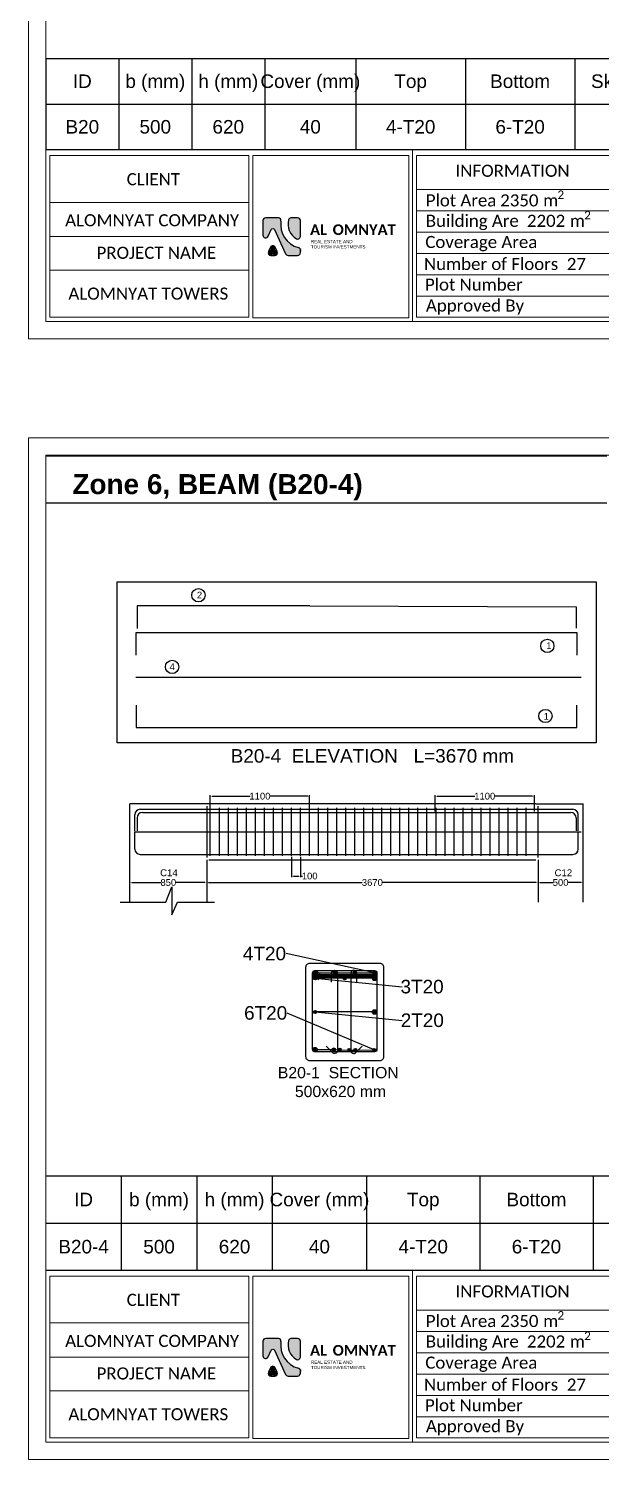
# Model space of a CAD drawing. Header units: inches. Extents: x 16 to 269, y 163 to 682.
# Drawn here: x 103.1 to 125.7, y 328.7 to 385.2 of the extents above; entities that cross this region are included whole.
import ezdxf
from ezdxf import colors
from ezdxf.entities.mleader import LeaderData, LeaderLine
from ezdxf.enums import TextEntityAlignment as Align
from ezdxf.math import Vec2, Vec3

# ---------------------------------------------------------------- set-up
doc = ezdxf.new("R2010")
doc.units = ezdxf.units.IN
doc.header["$MEASUREMENT"] = 0
doc.layers.get('Defpoints').update_dxf_attribs({"lineweight": 5})
for name, color, linetype in [('AutoRebar - BBS', 2, 'Continuous'), ('C', 7, 'Continuous'), ('CDEC-FRAMING-PLAN', 7, 'Continuous'), ('MASSE', 7, 'Continuous'), ('S-ADDREINF', 3, 'Continuous'), ('S-MAINBAR', 5, 'Continuous'), ('S-OUTLINE', 7, 'Continuous'), ('S-SKIN', 6, 'Continuous'), ('S-STIRRUP', 1, 'Continuous'), ('S-TEXT', 2, 'Continuous'), ('Text', 7, 'Continuous'), ('XREF-FRAME$0$XREF-TITLEBLOCK$0$text', 3, 'Continuous')]:
    doc.layers.add(name, color=color, linetype=linetype)
doc.layers.add('Sheet_Borders', color=7, linetype='Continuous', lineweight=5)
doc.styles.add('Arial_1', font='arial.ttf', dxfattribs={"height": 0.45})
doc.styles.add('RA CALIBRI REGULAR', font='calibril.ttf')
doc.styles.get("Standard").update_dxf_attribs({"font": 'arial.ttf'})
doc.styles.add('XREF-FRAME$0$XREF-TITLEBLOCK$0$CONCEPT1', font='times.ttf')
doc.styles.add('XREF-FRAME$0$XREF-TITLEBLOCK$0$HG', font='ITALICT.shx')
doc.dimstyles.get("Standard").update_dxf_attribs({"dimtxt": 0.18, "dimasz": 0.18, "dimexe": 0.18, "dimexo": 0.0625, "dimgap": 0.09, "dimtad": 0, "dimtih": 1, "dimtoh": 1, "dimdec": 4, "dimzin": 0, "dimdsep": 46, "dimtxsty": 'Standard', "dimcen": 0.09, "dimadec": 0, "dimazin": 0, "dimtfac": 1, "dimtdec": 4, "dimtofl": 0, "dimtmove": 0, "dimatfit": 3, "dimfxl": 1, "dimtolj": 1, "dimtzin": 0, "dimarcsym": 0})

# ---------------------------------------------------------------- blocks, each defined once
blk = doc.blocks.new('*D221')
at = {"layer": 'Defpoints', "color": 0, "transparency": 16777216}
for p in [(4655, -41893), (3555, -42073), (4655, -42073)]:
    blk.add_point(p, dxfattribs=at)
at = {"layer": 'MASSE', "color": 0, "lineweight": -2, "transparency": 16777216}
for p, q in [((3555, -42063), (3555, -41883)), ((3577, -41893), (3997, -41893)), ((4634, -41893), (4214, -41893)), ((4655, -42063), (4655, -41883))]:
    blk.add_line(p, q, dxfattribs=at)
at = {"layer": 'MASSE', "color": 0, "transparency": 16777216}
for points in [[(3577, -41890), (3577, -41897), (3555, -41893)], [(4634, -41890), (4634, -41897), (4655, -41893)]]:
    blk.add_solid(points, dxfattribs=at)
at = {"layer": 'MASSE', "color": 0, "transparency": 16777216, "insert": (4105, -41893), "char_height": 75, "attachment_point": 5}
blk.add_mtext('\\A1;1100', dxfattribs=at)
blk = doc.blocks.new('*D222')
at = {"layer": 'Defpoints', "color": 0, "transparency": 16777216}
for p in [(7145, -41893), (6045, -42073), (7145, -42073)]:
    blk.add_point(p, dxfattribs=at)
at = {"layer": 'MASSE', "color": 0, "lineweight": -2, "transparency": 16777216}
for p, q in [((6045, -42063), (6045, -41883)), ((6067, -41893), (6487, -41893)), ((7124, -41893), (6704, -41893)), ((7145, -42063), (7145, -41883))]:
    blk.add_line(p, q, dxfattribs=at)
at = {"layer": 'MASSE', "color": 0, "transparency": 16777216}
for points in [[(6067, -41890), (6067, -41897), (6045, -41893)], [(7124, -41890), (7124, -41897), (7145, -41893)]]:
    blk.add_solid(points, dxfattribs=at)
at = {"layer": 'MASSE', "color": 0, "transparency": 16777216, "insert": (6595, -41893), "char_height": 75, "attachment_point": 5}
blk.add_mtext('\\A1;1100', dxfattribs=at)
blk = doc.blocks.new('*D223')
at = {"layer": 'Defpoints', "color": 0, "transparency": 16777216}
for p in [(3515, -42598), (7185, -42598), (7185, -42850)]:
    blk.add_point(p, dxfattribs=at)
at = {"layer": 'MASSE', "color": 0, "lineweight": -2, "transparency": 16777216}
for p, q in [((3515, -42609), (3515, -42861)), ((7185, -42609), (7185, -42861)), ((3537, -42850), (5238, -42850)), ((7164, -42850), (5462, -42850))]:
    blk.add_line(p, q, dxfattribs=at)
at = {"layer": 'MASSE', "color": 0, "transparency": 16777216}
for points in [[(3537, -42847), (3537, -42854), (3515, -42850)], [(7164, -42847), (7164, -42854), (7185, -42850)]]:
    blk.add_solid(points, dxfattribs=at)
at = {"layer": 'MASSE', "color": 0, "transparency": 16777216, "insert": (5350, -42850), "char_height": 75, "attachment_point": 5}
blk.add_mtext('\\A1;3670', dxfattribs=at)
blk = doc.blocks.new('*D224')
at = {"layer": 'Defpoints', "color": 0, "transparency": 16777216}
for p in [(4455, -42553), (4555, -42553), (4555, -42778)]:
    blk.add_point(p, dxfattribs=at)
at = {"layer": 'MASSE', "color": 0, "lineweight": -2, "transparency": 16777216}
for p, q in [((4455, -42564), (4455, -42789)), ((4555, -42564), (4555, -42789)), ((4477, -42778), (4534, -42778)), ((4555, -42778), (4577, -42778))]:
    blk.add_line(p, q, dxfattribs=at)
at = {"layer": 'MASSE', "color": 0, "transparency": 16777216}
for points in [[(4477, -42775), (4477, -42782), (4455, -42778)], [(4534, -42775), (4534, -42782), (4555, -42778)]]:
    blk.add_solid(points, dxfattribs=at)
at = {"layer": 'MASSE', "color": 0, "transparency": 16777216, "insert": (4656, -42778), "char_height": 75, "attachment_point": 5}
blk.add_mtext('\\A1;100', dxfattribs=at)
blk = doc.blocks.new('*D208')
at = {"layer": 'Defpoints', "color": 0, "transparency": 16777216}
for p in [(2665, -42850), (2665, -42850), (3515, -42850)]:
    blk.add_point(p, dxfattribs=at)
at = {"layer": 'MASSE', "color": 0, "lineweight": -2, "transparency": 16777216}
for p, q in [((2687, -42850), (3007, -42850)), ((3494, -42850), (3173, -42850))]:
    blk.add_line(p, q, dxfattribs=at)
at = {"layer": 'MASSE', "color": 0, "transparency": 16777216}
for points in [[(2687, -42847), (2687, -42854), (2665, -42850)], [(3494, -42847), (3494, -42854), (3515, -42850)]]:
    blk.add_solid(points, dxfattribs=at)
at = {"layer": 'MASSE', "color": 0, "transparency": 16777216, "insert": (3090, -42850), "char_height": 75, "attachment_point": 5}
blk.add_mtext('\\A1;850', dxfattribs=at)
blk = doc.blocks.new('*D209')
at = {"layer": 'Defpoints', "color": 0, "transparency": 16777216}
for p in [(7185, -42850), (7685, -42850), (7685, -42850)]:
    blk.add_point(p, dxfattribs=at)
at = {"layer": 'MASSE', "color": 0, "lineweight": -2, "transparency": 16777216}
for p, q in [((7207, -42850), (7352, -42850)), ((7664, -42850), (7518, -42850))]:
    blk.add_line(p, q, dxfattribs=at)
at = {"layer": 'MASSE', "color": 0, "transparency": 16777216}
for points in [[(7207, -42847), (7207, -42854), (7185, -42850)], [(7664, -42847), (7664, -42854), (7685, -42850)]]:
    blk.add_solid(points, dxfattribs=at)
at = {"layer": 'MASSE', "color": 0, "transparency": 16777216, "insert": (7435, -42850), "char_height": 75, "attachment_point": 5}
blk.add_mtext('\\A1;500', dxfattribs=at)
blk = doc.blocks.new('A$Cd8bbae89')
at = {"true_color": 0x319dd3}
h = blk.add_hatch(color=142, dxfattribs=at)
h.dxf.hatch_style = 1
h.paths.add_polyline_path([(0.94, 5.22), (0, 4.67), (0, 0), (0.94, 0.53)])
h.paths.add_polyline_path([(2.97, 3.07), (1.82, 2.35), (1.82, 1.12), (2.97, 1.74)])
h.paths.add_polyline_path([(2.98, 5.23), (1.83, 4.57), (1.82, 3.51), (2.98, 4.11)])
at = {"true_color": 0x2a3383}
h = blk.add_hatch(color=177, dxfattribs=at)
h.dxf.hatch_style = 1
h.paths.add_polyline_path([(3, 5.22), (2.98, 5.22), (2.98, 4.11), (5.04, 2.89), (5.04, 0.52), (5.98, -0.03), (5.98, 3.47)])
h.paths.add_polyline_path([(4.12, 2.41), (2.97, 3.07), (2.97, 1.74), (4.12, 1.05)])
at = {"true_color": 0x319dd3}
h = blk.add_hatch(color=142, dxfattribs=at)
h.dxf.hatch_style = 1
h.paths.add_polyline_path([(8.67, 1.14), (9.13, 1.14, 0.319925), (9.24, 1.22), (9.85, 2.99), (10.44, 1.22, 0.322497), (10.56, 1.14), (11.01, 1.14), (10.13, 3.48), (9.58, 3.48)])
h.paths.add_polyline_path([(13.58, 3.39), (13.58, 2.9), (15.61, 2.9), (15.61, 3.39)])
h.paths.add_polyline_path([(13.58, 2.51), (13.58, 2.02), (15.61, 2.02), (15.61, 2.51)])
h.paths.add_polyline_path([(15.61, 1.14), (15.61, 1.63), (13.58, 1.63), (13.58, 1.14)])
h.paths.add_polyline_path([(15.94, 3.39), (15.94, 2.9), (17.97, 2.9), (17.97, 3.39)])
h.paths.add_polyline_path([(17.97, 2.02), (17.97, 2.51), (15.94, 2.51), (15.94, 2.02)])
h.paths.add_polyline_path([(17.97, 1.14), (17.97, 1.63), (15.94, 1.63), (15.94, 1.14)])
edge = h.paths.add_edge_path()
edge.add_ellipse((19.49, 2.29), major_axis=(-1.21, 0), ratio=0.972651, start_angle=138.7624, end_angle=466.2921)
edge.add_line((19.83, 1.16), (19.73, 1.59))
edge.add_ellipse((19.5, 2.29), major_axis=(0, 0.744), ratio=0.892628, start_angle=218.0399, end_angle=560.2223, ccw=False)
edge.add_line((19.91, 1.71), (20.4, 1.51))
at = {"true_color": 0x288cbd}
h = blk.add_hatch(color=142, dxfattribs=at)
h.dxf.hatch_style = 1
h.paths.add_polyline_path([(5.98, -0.03), (5.04, 0.52), (2.96, -0.67), (0.94, 0.53), (0, 0), (2.95, -1.76), (2.95, -1.76)])
h = blk.add_hatch(color=142, dxfattribs=at)
h.dxf.hatch_style = 1
h.paths.add_polyline_path([(4.12, 1.05), (2.97, 1.74), (1.82, 1.12), (2.97, 0.39)])
at = {"true_color": 0x2a3383}
h = blk.add_hatch(color=177, dxfattribs=at)
h.dxf.hatch_style = 1
h.paths.add_polyline_path([(20.1, 0.81), (20.58, 1.24), (19.85, 1.62)])
at = {"color": 142, "true_color": 0x319dd3}
blk.add_lwpolyline([(8.67, 1.14), (9.58, 3.48), (10.13, 3.48), (11.01, 1.14), (10.56, 1.14, -0.322497), (10.44, 1.22), (9.85, 2.99), (9.24, 1.22, -0.319925), (9.13, 1.14), (8.67, 1.14)], format="xyb", dxfattribs=at)
for points in [[(13.58, 3.39), (15.61, 3.39), (15.61, 2.9), (13.58, 2.9)], [(15.94, 3.39), (17.97, 3.39), (17.97, 2.9), (15.94, 2.9)], [(13.58, 2.51), (15.61, 2.51), (15.61, 2.02), (13.58, 2.02)], [(13.58, 1.63), (15.61, 1.63), (15.61, 1.14), (13.58, 1.14)], [(15.94, 2.51), (17.97, 2.51), (17.97, 2.02), (15.94, 2.02)], [(15.94, 1.63), (17.97, 1.63), (17.97, 1.14), (15.94, 1.14)]]:
    blk.add_lwpolyline(points, close=True, dxfattribs=at)
at = {"color": 143, "true_color": 0x42aad7}
for points in [[(19.73, 1.59), (19.83, 1.16)], [(19.91, 1.71), (20.4, 1.51)]]:
    blk.add_lwpolyline(points, dxfattribs=at)
at = {"color": 177, "true_color": 0x2a3383}
blk.add_lwpolyline([(19.85, 1.62), (20.58, 1.24), (20.1, 0.81), (19.85, 1.62)], dxfattribs=at)
at = {"color": 142, "true_color": 0x319dd3}
for centre, major_axis, ratio, start_param, end_param in [((19.49, 2.29), (-1.21, 0), 0.972651, 2.421862, 8.138333), ((19.5, 2.29), (0, 0.744), 0.892628, 3.805515, 9.777723)]:
    blk.add_ellipse(centre, major_axis=major_axis, ratio=ratio, start_param=start_param, end_param=end_param, dxfattribs=at)
at = {"attachment_point": 1}
for s, width, gutter_width, insert, char_height in [('{\\fArial|b1|i0|c0|p34;\\C142;\\c13868337;B} ', 2.3485, 11.74, (6.33, 3.49), 2.3485), ('\\pxsm2;{\\fArial|b1|i0|c0|p34;\\C177;\\c8598314;G E N E R A L   C O N T R A C T I N G}', 15.8741, 2.87, (6.53, 0.54), 0.5743)]:
    blk.add_mtext_dynamic_manual_height_columns(s, width=width, gutter_width=gutter_width, heights=[0], dxfattribs=dict(at, insert=insert, char_height=char_height))
at = {"color": 143, "true_color": 0x42aad7, "insert": (11.01, 3.49), "char_height": 2.3485, "attachment_point": 1}
blk.add_mtext_dynamic_manual_height_columns('{\\fArial|b1|i0|c0|p34;\\C142;\\c13868337;R} ', width=2.3485, gutter_width=11.74, heights=[0], dxfattribs=at)
blk = doc.blocks.new('sheet')
h = blk.add_hatch(color=154)
h.dxf.hatch_style = 1
h.paths.add_polyline_path([(-384.709, 42.281), (-384.71, 42.383), (-384.977, 42.204), (-384.976, 42.102)])
at = {"true_color": 0x636466}
h = blk.add_hatch(color=251, dxfattribs=at)
h.dxf.hatch_style = 1
h.paths.add_polyline_path([(-385.674, 41.634), (-385.675, 41.738), (-385.936, 41.563), (-385.936, 41.459)])
h.paths.add_polyline_path([(-385.673, 41.552), (-385.936, 41.376), (-385.936, 41.321), (-385.67, 41.148)])
h.paths.add_polyline_path([(-385.213, 41.86), (-385.481, 41.68), (-385.476, 41.022), (-385.211, 40.85)])
h = blk.add_hatch(color=251, dxfattribs=at)
h.dxf.hatch_style = 1
h.paths.add_polyline_path([(-385.213, 41.943), (-385.213, 42.046), (-385.483, 41.866), (-385.482, 41.763)])
h = blk.add_hatch(color=154)
h.dxf.hatch_style = 1
h.paths.add_polyline_path([(-384.713, 42.195), (-384.976, 42.019), (-384.967, 40.692), (-384.699, 40.518), (-384.03, 40.958), (-384.03, 41.224), (-384.696, 40.775)])
h.paths.add_polyline_path([(-384.502, 42.197), (-384.489, 41.175), (-383.827, 41.618), (-383.827, 41.756)])
at = {"true_color": 0x293189}
h = blk.add_hatch(color=177, dxfattribs=at)
h.dxf.hatch_style = 1
h.paths.add_polyline_path([(-418.734, 40.158, 0.414214), (-418.845, 40.046), (-418.845, 39.448, 0.802913), (-418.633, 39.401), (-418.502, 39.683, -0.639253), (-418.375, 39.682), (-417.915, 38.681, 0.29294), (-417.813, 38.616), (-417.42, 38.616, 0.414214), (-417.308, 38.728, 0.553295), (-417.269, 38.913, -0.417813), (-418.106, 40.034, 0.459795), (-418.218, 40.158)])
at = {"true_color": 0x4554a5}
h = blk.add_hatch(color=175, dxfattribs=at)
h.dxf.hatch_style = 1
h.paths.add_polyline_path([(-417.472, 39.295, 0.584571), (-417.308, 39.402), (-417.308, 40.046, 0.414214), (-417.42, 40.158), (-417.702, 40.158, 0.291504), (-417.79, 40.082, 0.342448)])
at = {"true_color": 0x000000}
h = blk.add_hatch(color=18, dxfattribs=at)
h.dxf.hatch_style = 1
h.paths.add_polyline_path([(-418.439, 38.651, 1.441321), (-418.347, 38.839, 1.901432), (-418.531, 38.839, 1.434024)])
at = {"color": 177, "true_color": 0x293189}
blk.add_lwpolyline([(-418.213, 40.158), (-418.734, 40.158, 0.414214), (-418.845, 40.046), (-418.845, 39.448, 0.802913), (-418.633, 39.401), (-418.502, 39.683, -0.639253), (-418.375, 39.682), (-417.915, 38.681, 0.29294), (-417.813, 38.616), (-417.42, 38.616, 0.414214), (-417.308, 38.728), (-417.308, 38.848)], format="xyb", dxfattribs=at)
at = {"color": 175, "true_color": 0x4554a5}
blk.add_lwpolyline([(-417.308, 39.387), (-417.308, 40.046, 0.414214), (-417.42, 40.158), (-417.702, 40.158)], format="xyb", dxfattribs=at)
blk.add_lwpolyline([(-418.257, 38.775), (-418.338, 38.949, 0.63847), (-418.541, 38.949), (-418.621, 38.774, 0.547105), (-418.519, 38.616), (-418.358, 38.616, 0.548839)], format="xyb", close=True)
at = {"color": 177, "true_color": 0x293189}
for centre, radius, start, end in [((-418.215, 40.048), 0.11, 350.42574, 91.37956), ((-417.134, 39.886), 0.983, 171.6397, 255.08064), ((-417.417, 38.83), 0.111, 9.43583, 74.11712)]:
    blk.add_arc(centre, radius, start, end, dxfattribs=at)
at = {"color": 175, "true_color": 0x4554a5}
for centre, radius, start, end in [((-417.123, 39.894), 0.693, 164.60757, 239.81748), ((-417.686, 40.051), 0.108, 98.1031, 165.7009), ((-417.42, 39.394), 0.112, 242.4829, 356.27975)]:
    blk.add_arc(centre, radius, start, end, dxfattribs=at)
at = {"layer": 'CDEC-FRAMING-PLAN'}
for p, q in [((-398.989, 42.72), (-397.047, 42.721)), ((-398.989, 42.719), (-396.884, 42.72)), ((-398.989, 42.037), (-396.883, 42.038)), ((-398.989, 42.037), (-396.883, 42.038)), ((-398.988, 41.355), (-396.883, 41.356)), ((-398.988, 40.673), (-396.883, 40.674)), ((-398.987, 39.991), (-396.882, 39.992))]:
    blk.add_line(p, q, dxfattribs=at)
at = {"layer": 'Sheet_Borders', "linetype": 'Continuous', "lineweight": 0}
for p, q in [((-428.475, 35.187), (-428.475, 77.192)), ((-428.475, 77.192), (-369.075, 77.192)), ((-428.475, 35.187), (-428.475, 77.192)), ((-428.475, 77.192), (-369.075, 77.192)), ((-369.075, 77.192), (-369.075, 35.187)), ((-369.075, 77.192), (-369.075, 35.187)), ((-369.075, 77.192), (-369.075, 35.187)), ((-427.768, 35.894), (-427.768, 76.484)), ((-427.768, 76.484), (-369.782, 76.484)), ((-369.782, 76.484), (-427.768, 76.484)), ((-427.768, 76.484), (-427.768, 35.894)), ((-369.782, 76.484), (-369.782, 36.993)), ((-427.768, 42.966), (-427.768, 42.966)), ((-427.768, 42.966), (-369.782, 42.966)), ((-412.694, 42.966), (-412.694, 35.894)), ((-403.882, 42.966), (-403.882, 35.894)), ((-399.161, 42.966), (-399.161, 35.894)), ((-390.991, 42.966), (-390.991, 35.894)), ((-381.234, 42.966), (-381.234, 35.894)), ((-419.424, 42.721), (-427.606, 42.721)), ((-427.606, 36.07), (-427.606, 42.721)), ((-419.424, 36.07), (-419.424, 42.721)), ((-419.268, 42.721), (-412.85, 42.721)), ((-419.268, 36.051), (-419.268, 42.721)), ((-412.85, 42.721), (-412.85, 36.051)), ((-412.537, 42.719), (-401.369, 42.719)), ((-412.537, 36.069), (-412.537, 42.719)), ((-404.039, 42.719), (-404.039, 36.069)), ((-403.726, 42.721), (-403.726, 36.07)), ((-391.141, 42.721), (-401.369, 42.719)), ((-399.311, 36.07), (-399.311, 42.721)), ((-398.989, 36.07), (-398.989, 42.721)), ((-396.884, 42.721), (-396.884, 36.07)), ((-391.141, 36.07), (-391.141, 42.721)), ((-381.385, 42.721), (-390.819, 42.721)), ((-390.819, 36.07), (-390.819, 42.721)), ((-387.98, 42.721), (-387.98, 36.07)), ((-381.385, 36.07), (-381.385, 42.721)), ((-381.084, 38.526), (-381.084, 42.721)), ((-381.084, 42.721), (-369.948, 42.721)), ((-369.948, 42.721), (-369.948, 38.526)), ((-381.084, 41.972), (-369.948, 41.972)), ((-412.537, 41.327), (-404.039, 41.327)), ((-403.726, 41.328), (-399.311, 41.328)), ((-419.424, 40.796), (-427.606, 40.796)), ((-412.537, 40.441), (-404.039, 40.441)), ((-412.537, 39.566), (-404.039, 39.566)), ((-381.084, 39.933), (-369.948, 39.933)), ((-374.579, 38.526), (-374.579, 39.933)), ((-419.424, 39.395), (-427.606, 39.395)), ((-391.141, 39.314), (-398.989, 39.314)), ((-388.438, 39.314), (-390.819, 39.314)), ((-388.438, 39.314), (-381.385, 39.314)), ((-412.537, 38.692), (-404.039, 38.692)), ((-381.084, 38.526), (-369.948, 38.526)), ((-381.083, 38.238), (-371.864, 38.247)), ((-427.606, 38.003), (-419.424, 38.003)), ((-412.537, 37.817), (-404.039, 37.817)), ((-381.083, 38.238), (-381.081, 36.07)), ((-381.083, 37.498), (-373.3, 37.498)), ((-375.826, 37.498), (-375.826, 36.066)), ((-412.537, 36.943), (-404.039, 36.943)), ((-372.533, 35.894), (-427.768, 35.894)), ((-427.606, 36.07), (-419.424, 36.07)), ((-412.85, 36.051), (-419.268, 36.051)), ((-412.537, 36.069), (-401.369, 36.069)), ((-391.141, 36.07), (-401.369, 36.069)), ((-390.819, 36.07), (-381.407, 36.07)), ((-390.819, 36.07), (-381.385, 36.07)), ((-381.081, 36.07), (-372.48, 36.07))]:
    blk.add_line(p, q, dxfattribs=at)
blk.add_lwpolyline([(-369.075, 35.187), (-428.475, 35.187)], close=True, dxfattribs=at)
blk.add_circle((-371.261, 37.082), 1.166, dxfattribs=at)
for centre, radius, start, end in [((-371.261, 37.082), 1.312, 242.34213, 137.42425), ((-373.3, 38.955), 1.457, 270, 317.42425), ((-371.261, 37.082), 1.481, 243.95311, 356.57566), ((-372.533, 34.48), 1.414, 63.95311, 90), ((-372.479, 34.758), 1.312, 62.34213, 90.06302)]:
    blk.add_arc(centre, radius, start, end, dxfattribs=at)
at = {"layer": 'XREF-FRAME$0$XREF-TITLEBLOCK$0$text', "color": 8}
for p, q in [((-396.738, 37.411), (-391.167, 37.411)), ((-396.738, 37.387), (-391.167, 37.387))]:
    blk.add_line(p, q, dxfattribs=at)
at = {"layer": 'Sheet_Borders', "xscale": 0.2089906934372016, "yscale": 0.2089906934372016, "zscale": 0.2089906934372016}
blk.add_blockref('A$Cd8bbae89', (-396.065, 40.359), dxfattribs=at)
at = {"attachment_point": 1}
for s, width, gutter_width, insert, char_height in [('{\\fTraditional Arabic|b1|i0|c0|p18;\\C156;HARMONIC}', 0.04433, 2.454, (-386.767, 40.33), 0.49089), ('{\\fCandara|b1|i0|c0|p34;\\C256;\\c0;AL} ', 0.43904, 2.195, (-416.91, 39.892), 0.43904), ('{\\fCandara|b1|i0|c0|p34;\\C256;\\c0;OMNYAT}', 2.78249, 2.195, (-415.981, 39.892), 0.43904), ('{\\fArabic Typesetting|b1|i0|c0|p66;\\C156;FOR ENGINEERING & GENERAL CONTRACTING}', 5.03257, 0.666, (-386.761, 39.747), 0.13322)]:
    blk.add_mtext_dynamic_manual_height_columns(s, width=width, gutter_width=gutter_width, heights=[0], dxfattribs=dict(at, insert=insert, char_height=char_height))
at = {"insert": (-416.875, 39.033), "char_height": 0.13365, "width": 2.81151, "attachment_point": 1, "style": 'Arial_1'}
blk.add_mtext('TOURISM INVESTMENTS', dxfattribs=at)
at = {"insert": (-416.876, 39.25), "char_height": 0.13365, "attachment_point": 1, "style": 'Arial_1'}
blk.add_mtext_dynamic_manual_height_columns('\\pxsm1;{\\C256;\\c0;REAL ESTATE AND}', width=2.81151, gutter_width=0.686, heights=[0.417], dxfattribs=at)
at = {"layer": 'Sheet_Borders', "linetype": 'Continuous', "lineweight": 0, "style": 'RA CALIBRI REGULAR'}
for s, height, p in [('ARCH.', 0.25, (-398.57, 42.189)), ('SHEET NAME', 0.3943, (-376.978, 42.165)), ('CLIENT', 0.4975, (-424.445, 41.499)), ('INFORMATION', 0.49749, (-410.931, 41.846)), ('NOTES', 0.4975, (-402.46, 41.833)), ('MECH.', 0.25, (-398.6, 41.517)), ('Main ', 0.3456, (-390.042, 40.915)), ('ELEC.', 0.25, (-398.606, 40.836)), ('  Contractor', 0.34558, (-390.766, 40.31)), ('ALOMNYAT COMPANY', 0.49749, (-426.974, 39.811)), ('Drawing', 0.25, (-398.7, 40.28)), ('Coverage Area', 0.49749, (-412.174, 38.917)), ('Render.', 0.25, (-398.644, 39.516)), ('SCALE', 0.3943, (-378.558, 39.365)), ('DATE', 0.3943, (-372.962, 39.369)), ('PROJECT NAME', 0.49749, (-425.683, 38.473)), ('15/10/2026', 0.3943, (-373.812, 38.721)), ('Main ', 0.3456, (-390.042, 37.896)), ('Plot Number', 0.49749, (-412.188, 37.165)), ('Civil', 0.3943, (-398.544, 37.582)), ('  Consulting', 0.34558, (-390.766, 37.291)), ('ALOMNYAT TOWERS', 0.49749, (-426.842, 36.795)), ('PROJECT NO.', 0.39425, (-380.868, 36.891)), ('REVISION', 0.3943, (-375.628, 36.892)), ('Approved By', 0.49749, (-412.149, 36.304)), ('K', 0.394, (-380.866, 36.273)), ('0', 0.394, (-380.499, 36.273)), ('0', 0.394, (-380.216, 36.273)), ('R01', 0.3943, (-374.982, 36.248))]:
    blk.add_text(s, height=height, dxfattribs=at).set_placement(p)
at = {"layer": 'Sheet_Borders', "style": 'RA CALIBRI REGULAR'}
for s, height, p in [('2', 0.348, (-406.744, 40.936)), ('Plot Area ', 0.4975, (-412.155, 40.629)), (' m', 0.4975, (-407.507, 40.629)), ('Building Are  ', 0.49749, (-412.155, 39.788)), (' m', 0.4975, (-406.408, 39.788)), ('2', 0.348, (-405.646, 40.094)), ('Number of Floors  ', 0.49749, (-412.228, 38.013))]:
    blk.add_text(s, height=height, dxfattribs=at).set_placement(p)
at = {"layer": 'Sheet_Borders', "color": 244, "true_color": 0x991b1e, "style": 'RA CALIBRI REGULAR'}
for s, p in [('2350', (-409.096, 40.629)), ('2202', (-407.997, 39.788)), ('27', (-406.36, 38.013))]:
    blk.add_text(s, height=0.4975, dxfattribs=at).set_placement(p)
at = {"layer": 'Text', "ltscale": 3}
blk.add_text('XX', height=0.4657, dxfattribs=at).set_placement((-378.148, 38.714))
at = {"layer": 'XREF-FRAME$0$XREF-TITLEBLOCK$0$text', "color": 2, "style": 'XREF-FRAME$0$XREF-TITLEBLOCK$0$HG', "width": 1.2}
blk.add_text('CDEC', height=0.5, dxfattribs=at).set_placement((-396.759, 38.218))
at = {"layer": 'XREF-FRAME$0$XREF-TITLEBLOCK$0$text', "color": 4, "style": 'XREF-FRAME$0$XREF-TITLEBLOCK$0$CONCEPT1', "width": 0.9}
blk.add_text('CENTER OF DESIGN & ENGINEERING CONSULTING', height=0.14992, dxfattribs=at).set_placement((-396.781, 37.881))
at = {"layer": 'XREF-FRAME$0$XREF-TITLEBLOCK$0$text', "style": 'XREF-FRAME$0$XREF-TITLEBLOCK$0$CONCEPT1'}
blk.add_text('Prof. Dr. M. EL-ZANATY - Prof. Dr. A. EL-ZANATY', height=0.10625, dxfattribs=at).set_placement((-396.772, 37.678))
at = {"layer": 'XREF-FRAME$0$XREF-TITLEBLOCK$0$text', "style": 'XREF-FRAME$0$XREF-TITLEBLOCK$0$CONCEPT1', "width": 1.2}
blk.add_text('Administration Building N0.(2)-Spring Vally(Ramw)-AL-Motamayes district-6 th of October-Giza', height=0.08007, dxfattribs=at).set_placement((-393.983, 37.206), align=Align.CENTER)
blk = doc.blocks.new('_Origin')
at = {"color": 0, "linetype": 'ByBlock', "lineweight": -2}
blk.add_line((0, 0), (-1, 0), dxfattribs=at)
blk.add_circle((0, 0), 0.5, dxfattribs=at)
blk = doc.blocks.new('787665')
at = {"layer": 'S-ADDREINF'}
h = blk.add_hatch(color=256, dxfattribs=at)
edge = h.paths.add_edge_path()
edge.add_arc((4715.07327, -43911.5426), 17.34297, 0, 360)
h = blk.add_hatch(color=256, dxfattribs=at)
edge = h.paths.add_edge_path()
edge.add_arc((5044.58964, -43911.5426), 17.34297, 0, 360)
h = blk.add_hatch(color=256, dxfattribs=at)
edge = h.paths.add_edge_path()
edge.add_arc((5374.10601, -43911.5426), 17.34297, 0, 360)
at = {"layer": 'S-MAINBAR'}
h = blk.add_hatch(color=256, dxfattribs=at)
edge = h.paths.add_edge_path()
edge.add_arc((4715.07327, -43850.84222), 17.34297, 0, 360)
h = blk.add_hatch(color=256, dxfattribs=at)
edge = h.paths.add_edge_path()
edge.add_arc((4934.75085, -43850.84222), 17.34297, 0, 360)
h = blk.add_hatch(color=256, dxfattribs=at)
edge = h.paths.add_edge_path()
edge.add_arc((5154.42843, -43850.84222), 17.34297, 0, 360)
h = blk.add_hatch(color=256, dxfattribs=at)
edge = h.paths.add_edge_path()
edge.add_arc((5374.10601, -43850.84222), 17.34297, 0, 360)
h = blk.add_hatch(color=256, dxfattribs=at)
edge = h.paths.add_edge_path()
edge.add_arc((4715.07327, -44700.6476), 17.34297, 0, 360)
h = blk.add_hatch(color=256, dxfattribs=at)
edge = h.paths.add_edge_path()
edge.add_arc((4922.76648, -44700.83819), 17.34297, 0, 360)
h = blk.add_hatch(color=256, dxfattribs=at)
edge = h.paths.add_edge_path()
edge.add_arc((4988.24242, -44703.27709), 17.34297, 0, 360)
h = blk.add_hatch(color=256, dxfattribs=at)
edge = h.paths.add_edge_path()
edge.add_arc((5094.37522, -44706.39154), 17.34297, 0, 360)
h = blk.add_hatch(color=256, dxfattribs=at)
edge = h.paths.add_edge_path()
edge.add_arc((5161.88668, -44706.57841), 17.34297, 0, 360)
h = blk.add_hatch(color=256, dxfattribs=at)
edge = h.paths.add_edge_path()
edge.add_arc((5371.29914, -44705.06436), 17.34297, 0, 360)
at = {"layer": 'S-SKIN'}
h = blk.add_hatch(color=256, dxfattribs=at)
edge = h.paths.add_edge_path()
edge.add_arc((4715.07327, -44284.41639), 17.34297, 0, 360)
h = blk.add_hatch(color=256, dxfattribs=at)
edge = h.paths.add_edge_path()
edge.add_arc((5374.10601, -44284.41639), 17.34297, 0, 360)
at = {"layer": 'S-TEXT', "transparency": 33554687}
h = blk.add_hatch(dxfattribs=at)
h.set_pattern_fill('ANSI32', scale=1.734297)
h.set_pattern_definition([(45, (-167981.016, 269785.478), (-11.6808213, 11.6808213), []), (45, (-167973.229, 269785.478), (-11.6808213, 11.6808213), [])])
h.paths.add_polyline_path([(5400.54153, -43868.18519), (4693.50536, -43868.18519), (4693.50536, -43893.89798), (5400.54153, -43893.89798)])
blk.add_lwpolyline([(2523.46231, -39516.71005), (7828.43737, -39516.71005), (7828.43737, -41302.8301), (2523.46231, -41302.8301)], close=True)
at = {"color": 3}
for points in [[(4656.23046, -39782.7595), (2743.44113, -39782.7595), (2743.44113, -40032.7595)], [(4656.23046, -39782.7595), (7607.0198, -39792.34947), (7607.0198, -40032.34947)]]:
    blk.add_lwpolyline(points, dxfattribs=at)
at = {"color": 5}
for points in [[(2735.23046, -40328.75421), (2735.23046, -40078.75421), (7615.68223, -40078.75421), (7615.68223, -40328.75421)], [(2735.23046, -40883.07493), (2735.23046, -41133.07493), (7615.68223, -41133.07493), (7615.68223, -40883.07493)]]:
    blk.add_lwpolyline(points, dxfattribs=at)
at = {"color": 3}
blk.add_circle((3423.62912, -39665.65743), 73.72352, dxfattribs=at)
at = {"color": 5}
for centre in [(7288.36511, -40227.18245), (7267.59703, -41004.24283)]:
    blk.add_circle(centre, 73.72352, dxfattribs=at)
at = {"color": 6}
blk.add_circle((3131.83087, -40459.89132), 73.72352, dxfattribs=at)
at = {"layer": 'AutoRebar - BBS', "color": 5, "lineweight": 30}
blk.add_lwpolyline([(4752.366, -43926.87726), (4696.41482, -43870.92607, -0.6681786379), (4715.06521, -43825.90004), (5373.92706, -43825.90004, -0.4142135624), (5400.3027, -43852.27568), (5400.3027, -44698.69252, -0.4142135624), (5373.92706, -44725.06816), (4715.06521, -44725.06816, -0.4142135624), (4688.68957, -44698.69252), (4688.68957, -43852.27568, -0.6681786379), (4733.71561, -43833.62528), (4789.66679, -43889.57647)], format="xyb", dxfattribs=at)
at = {"layer": 'AutoRebar - BBS', "color": 240, "lineweight": 30, "true_color": 0xed1f24}
for points in [[(4898.44299, -43953.30726), (4898.44299, -43853.97661, -1), (4964.66342, -43853.97661), (4964.66342, -44710.9769, -0.6681786379), (4908.14075, -44734.38936), (4837.90337, -44664.15198)], [(5177.5756, -43953.53437), (5177.5756, -43854.20372, 1), (5111.35517, -43854.20372), (5111.35517, -44711.20401, 0.6681786379), (5167.87785, -44734.61646), (5238.11522, -44664.37909)]]:
    blk.add_lwpolyline(points, format="xyb", dxfattribs=at)
at = {"layer": 'S-ADDREINF'}
for p, q in [((2743.44113, -42133.36776), (2743.44113, -42276.35698)), ((2803.2307, -42073.36813), (4656.23046, -42073.36813)), ((4655.23046, -42073.36813), (7547.23022, -42073.36813)), ((7607.0198, -42133.36776), (7607.0198, -42276.35698))]:
    blk.add_line(p, q, dxfattribs=at)
for centre in [(4715.07327, -43911.5426), (5044.58964, -43911.5426), (5374.10601, -43911.5426)]:
    blk.add_circle(centre, 17.34297, dxfattribs=at)
for centre, start, end in [((2803.44113, -42133.36776), 90, 180), ((7547.0198, -42133.36776), 0, 90)]:
    blk.add_arc(centre, 60, start, end, dxfattribs=at)
at = {"layer": 'S-MAINBAR', "color": 5}
for p, q in [((2719.87543, -42276.04733), (2719.89309, -42098.36776)), ((7630.58549, -42276.04733), (7630.56783, -42098.36776)), ((2718.90855, -42478.36776), (2718.92621, -42300.68819)), ((7631.55237, -42478.36776), (7631.53472, -42300.68819))]:
    blk.add_line(p, q, dxfattribs=at)
at = {"layer": 'S-MAINBAR'}
for p, q in [((2779.68266, -42038.36813), (7570.77826, -42038.36813)), ((2778.90855, -42538.36776), (7571.55237, -42538.36776))]:
    blk.add_line(p, q, dxfattribs=at)
for centre in [(4715.07327, -43850.84222), (4934.75085, -43850.84222), (5154.42843, -43850.84222), (5374.10601, -43850.84222), (4715.07327, -44700.6476), (4922.76648, -44700.83819), (4988.24242, -44703.27709), (5094.37522, -44706.39154), (5161.88668, -44706.57841), (5371.29914, -44705.06436)]:
    blk.add_circle(centre, 17.34297, dxfattribs=at)
for centre, start, end in [((2779.89309, -42098.36776), 90, 180), ((7570.56783, -42098.36776), 0, 90), ((2778.90855, -42478.36776), 180, 270), ((7571.55237, -42478.36776), 270, 0)]:
    blk.add_arc(centre, 60, start, end, dxfattribs=at)
at = {"layer": 'S-OUTLINE'}
for p, q in [((2665.23046, -43068.11283), (2665.23046, -41978.36813)), ((3540.23046, -41978.36813), (2665.23046, -41978.36813)), ((7160.23046, -41978.36813), (7685.23046, -41978.36813)), ((7685.23046, -43068.11283), (7685.23046, -41978.36813)), ((3515.23046, -42598.36776), (3515.23046, -43068.11283)), ((7185.23046, -42598.36776), (7185.23046, -43068.11283))]:
    blk.add_line(p, q, dxfattribs=at)
for points in [[(3515.23046, -42003.36813), (3515.23046, -42573.36813)], [(7160.23046, -41978.36813), (3540.23046, -41978.36813)], [(7185.23046, -42573.36813), (7185.23046, -42003.36813)], [(3540.23046, -42598.36813), (7160.23046, -42598.36813)]]:
    blk.add_lwpolyline(points, dxfattribs=at)
blk.add_lwpolyline([(4611.01547, -44778.69095, 0.4142135624), (4654.37288, -44822.04836), (5434.80639, -44822.04836, 0.4142135624), (5478.16381, -44778.69095), (5478.16381, -43790.14184, 0.4142135624), (5434.80639, -43746.78442), (4654.37288, -43746.78442, 0.4142135624), (4611.01547, -43790.14184)], format="xyb", close=True, dxfattribs=at)
at = {"layer": 'S-SKIN'}
for p, q in [((2730.33277, -40572.14492), (7662.97178, -40572.14492)), ((2712.62684, -42288.36813), (7662.97178, -42288.36813))]:
    blk.add_line(p, q, dxfattribs=at)
for centre in [(4715.07327, -44284.41639), (5374.10601, -44284.41639)]:
    blk.add_circle(centre, 17.34297, dxfattribs=at)
at = {"layer": 'S-STIRRUP'}
for p, q in [((3555.23046, -42553.36813), (3555.23046, -42023.36813)), ((3655.23046, -42553.36813), (3655.23046, -42023.36813)), ((3755.23046, -42553.36813), (3755.23046, -42023.36813)), ((3855.23046, -42553.36813), (3855.23046, -42023.36813)), ((3955.23046, -42553.36813), (3955.23046, -42023.36813)), ((4055.23046, -42553.36813), (4055.23046, -42023.36813)), ((4155.23046, -42553.36813), (4155.23046, -42023.36813)), ((4255.23046, -42553.36813), (4255.23046, -42023.36813)), ((4355.23046, -42553.36813), (4355.23046, -42023.36813)), ((4455.23046, -42553.36813), (4455.23046, -42023.36813)), ((4555.23046, -42553.36813), (4555.23046, -42023.36813)), ((4655.23046, -42553.36813), (4655.23046, -42023.36813)), ((4755.23046, -42553.36813), (4755.23046, -42023.36813)), ((4855.23046, -42553.36813), (4855.23046, -42023.36813)), ((4955.23046, -42553.36813), (4955.23046, -42023.36813)), ((5055.23046, -42553.36813), (5055.23046, -42023.36813)), ((5155.23046, -42553.36813), (5155.23046, -42023.36813)), ((5255.23046, -42553.36813), (5255.23046, -42023.36813)), ((5355.23046, -42553.36813), (5355.23046, -42023.36813)), ((5455.23046, -42553.36813), (5455.23046, -42023.36813)), ((5555.23046, -42553.36813), (5555.23046, -42023.36813)), ((5655.23046, -42553.36813), (5655.23046, -42023.36813)), ((5755.23046, -42553.36813), (5755.23046, -42023.36813)), ((5855.23046, -42553.36813), (5855.23046, -42023.36813)), ((5955.23046, -42553.36813), (5955.23046, -42023.36813)), ((6055.23046, -42553.36813), (6055.23046, -42023.36813)), ((6155.23046, -42553.36813), (6155.23046, -42023.36813)), ((6255.23046, -42553.36813), (6255.23046, -42023.36813)), ((6355.23046, -42553.36813), (6355.23046, -42023.36813)), ((6455.23046, -42553.36813), (6455.23046, -42023.36813)), ((6555.23046, -42553.36813), (6555.23046, -42023.36813)), ((6655.23046, -42553.36813), (6655.23046, -42023.36813)), ((6755.23046, -42553.36813), (6755.23046, -42023.36813)), ((6855.23046, -42553.36813), (6855.23046, -42023.36813)), ((6955.23046, -42553.36813), (6955.23046, -42023.36813)), ((7055.23046, -42553.36813), (7055.23046, -42023.36813))]:
    blk.add_line(p, q, dxfattribs=at)
at = {"layer": 'S-TEXT', "color": 1}
blk.add_lwpolyline([(2555.61639, -43068.11283), (3063.99666, -43068.11283), (3127.81682, -42898.69143), (3127.81682, -43207.30335), (3192.44896, -43068.11283), (3602.61554, -43068.11283)], dxfattribs=at)
at = {"layer": 'S-TEXT'}
blk.add_lwpolyline([(4693.50536, -43868.18519), (5400.54153, -43868.18519), (5400.54153, -43893.89798), (4693.50536, -43893.89798)], close=True, dxfattribs=at)
at = {"layer": 'Text'}
for p, q in [((1733.54101, -33715.78956), (16078.78294, -33715.78956)), ((1733.54101, -33715.78956), (1733.54101, -34726.01786)), ((2541.72366, -33715.78956), (2541.72366, -34726.01786)), ((3349.9063, -33715.78956), (3349.9063, -34726.01786)), ((4158.08895, -33715.78956), (4158.08895, -34726.01786)), ((5168.31725, -33715.78956), (5168.31725, -34726.01786)), ((6380.59122, -33715.78956), (6380.59122, -34726.01786)), ((7592.86518, -33715.78956), (7592.86518, -34726.01786)), ((1733.54101, -34220.90371), (16078.78294, -34220.90371)), ((1733.54101, -34726.01786), (16078.78294, -34726.01786)), ((1733.54101, -46101.9471), (16573.32699, -46101.9471)), ((2569.58529, -46101.9471), (2569.58529, -47147.00245)), ((3405.62957, -46101.9471), (3405.62957, -47147.00245)), ((4241.67385, -46101.9471), (4241.67385, -47147.00245)), ((5286.72921, -46101.9471), (5286.72921, -47147.00245)), ((6540.79563, -46101.9471), (6540.79563, -47147.00245)), ((7794.86205, -46101.9471), (7794.86205, -47147.00245)), ((1733.54101, -46624.47478), (16573.32699, -46624.47478)), ((1733.54101, -47147.00245), (16573.32699, -47147.00245))]:
    blk.add_line(p, q, dxfattribs=at)
at = {"layer": 'Text', "color": 7}
for points in [[(1733.54101, -38121.86443), (7947.10701, -38121.86443)], [(7947.10701, -38645.06506), (1733.54101, -38645.06506)]]:
    blk.add_lwpolyline(points, dxfattribs=at)
at = {"xscale": 269.5397529527762, "yscale": 269.5397529527762, "zscale": 269.5397529527762}
for p in [(117034.06659, -46307.03542), (117034.06659, -58728.02001)]:
    blk.add_blockref('sheet', p, dxfattribs=at)
at = {"insert": (3377.00899, -44894.39449), "char_height": 125, "attachment_point": 1}
blk.add_mtext_dynamic_manual_height_columns('\\pxqc,t30;B20-1  SECTION \\P 500x620 mm   ', width=3191.5647142, gutter_width=12.5, heights=[743.99161], dxfattribs=at)
at = {"layer": 'C'}
for s, p in [('C14', (3096.9024, -42741.66253)), ('C12', (7465.98449, -42741.66253))]:
    blk.add_text(s, height=76.192821, dxfattribs=at).set_placement(p, align=Align.MIDDLE_CENTER)
at = {"layer": 'Text'}
for s, p in [('ID', (2137.63234, -33968.34664)), ('b (mm)', (2945.81498, -33968.34664)), ('h (mm)', (3753.99762, -33968.34664)), ('Cover (mm)', (4663.2031, -33968.34664)), ('Top', (5774.45423, -33968.34664)), ('Bottom', (6986.7282, -33968.34664)), ('Skin Reinf', (8249.51358, -33968.34664)), ('B20', (2137.63234, -34473.46079)), ('500', (2945.81498, -34473.46079)), ('620', (3753.99762, -34473.46079)), ('40', (4663.2031, -34473.46079)), ('4-T20', (5774.45423, -34473.46079)), ('6-T20', (6986.7282, -34473.46079)), ('B20-4  ELEVATION   L=3670 mm', (5350.23046, -41446.07761)), ('ID', (2151.56315, -46363.21094)), ('b (mm)', (2987.60743, -46363.21094)), ('h (mm)', (3823.65171, -46363.21094)), ('Cover (mm)', (4764.20153, -46363.21094)), ('Top', (5913.76242, -46363.21094)), ('Bottom', (7167.82884, -46363.21094)), ('B20-4', (2151.56315, -46885.73861)), ('500', (2987.60743, -46885.73861)), ('620', (3823.65171, -46885.73861)), ('40', (4764.20153, -46885.73861)), ('4-T20', (5913.76242, -46885.73861)), ('6-T20', (7167.82884, -46885.73861))]:
    blk.add_text(s, height=150, dxfattribs=at).set_placement(p, align=Align.MIDDLE_CENTER)
at = {"layer": 'Text', "insert": (2027.38581, -38323.43503), "char_height": 221.6087069, "attachment_point": 1}
blk.add_mtext_dynamic_manual_height_columns('{\\fArial|b1|i0|c0|p34;Zone 6, BEAM (B20-4)}', width=10864.0740153, gutter_width=5.54022, heights=[0], dxfattribs=at)
at = {"layer": 'Text', "color": 3, "insert": (3406.85834, -39626.44183), "char_height": 75, "attachment_point": 1}
blk.add_mtext('2', dxfattribs=at)
at = {"layer": 'Text', "color": 5, "char_height": 75, "attachment_point": 1}
for insert in [(7276.71529, -40187.72472), (7247.27372, -40971.50624)]:
    blk.add_mtext('1', dxfattribs=dict(at, insert=insert))
at = {"layer": 'Text', "color": 6, "insert": (3104.37831, -40420.59183), "char_height": 75, "attachment_point": 1}
blk.add_mtext('4', dxfattribs=at)
at = {"layer": 'MASSE'}
for base, p1, p2, picture, middle in [((4655.23046, -41893.36813), (3555.23046, -42073.36813), (4655.23046, -42073.36813), '*D221', (4105.23046, -41893.36813)), ((7145.23046, -41893.36813), (6045.23046, -42073.36813), (7145.23046, -42073.36813), '*D222', (6595.23046, -41893.36813)), ((7185.23046, -42850.36813), (3515.23046, -42598.36813), (7185.23046, -42598.36813), '*D223', (5350.23046, -42850.36813)), ((4555.23046, -42778.36813), (4455.23046, -42553.36813), (4555.23046, -42553.36813), '*D224', (4656.11555, -42778.36813)), ((2665.23046, -42850.36813), (3515.23046, -42850.36813), (2665.23046, -42850.36813), '*D208', (3090.23046, -42850.36813))]:
    dim = blk.add_linear_dim(base=base, p1=p1, p2=p2, dimstyle='Standard', override={"dimtxt": 75, "dimasz": 21.6, "dimexe": 10.8, "dimexo": 10.8, "dimzin": 8}, dxfattribs=at)
    dim.commit()
    dim.dimension.update_dxf_attribs({"geometry": picture, "text_midpoint": middle})
dim = blk.add_linear_dim(base=(7685.23046, -42850.36813), p1=(7185.23046, -42850.36813), p2=(7685.23046, -42850.36813), angle=180, dimstyle='Standard', override={"dimtxt": 75, "dimasz": 21.6, "dimexe": 10.8, "dimexo": 10.8, "dimzin": 8}, dxfattribs=at)
dim.commit()
dim.dimension.update_dxf_attribs({"geometry": '*D209', "text_midpoint": (7435.23046, -42850.36813)})
at = {"color": 5}
ml = blk.add_multileader_mtext('Standard', dxfattribs=at)
ml.set_content('4T20', color=5)
ml.set_leader_properties()
ml.set_arrow_properties(name='ORIGIN')
ml.build(insert=Vec2(0, 0))
ml.multileader.update_dxf_attribs({"dogleg_length": 0.36, "arrow_head_size": 50})
ctx = ml.context
ctx.base_point, ctx.char_height, ctx.arrow_head_size, ctx.landing_gap_size, ctx.plane_origin = Vec3(3929.02437, -43638.2293), 150, 50, 0.09, Vec3(4715.07327, -43850.84222)
ctx.text_align_type = 2
notes = []
notes.append((ctx, [(0, (1, 1, 0), (4394.50298, -43638.2293), (-1, 0), 0.36, [(3, [(4715.07327, -43850.84222), (4934.75085, -43850.84222), (5154.42843, -43850.84222), (5374.10601, -43850.84222)], 0, [])])]))
ctx.mtext.insert, ctx.mtext.alignment, ctx.mtext.flow_direction = Vec3(4394.05298, -43561.95031), 3, 5
at = {"color": 3}
ml = blk.add_multileader_mtext('Standard', dxfattribs=at)
ml.set_content('3T20', color=3)
ml.set_leader_properties()
ml.set_arrow_properties(name='ORIGIN')
ml.build(insert=Vec2(0, 0))
ml.multileader.update_dxf_attribs({"dogleg_length": 0.36, "arrow_head_size": 50})
ctx = ml.context
ctx.base_point, ctx.char_height, ctx.arrow_head_size, ctx.landing_gap_size, ctx.plane_origin = Vec3(5680.89595, -44004.71607), 150, 50, 0.09, Vec3(5374.10601, -43911.5426)
ctx.text_align_type = 2
notes.append((ctx, [(0, (1, 1, 0), (5680.53595, -44004.71607), (1, 0), 0.36, [(2, [(5374.10601, -43911.5426), (5044.58964, -43911.5426), (4715.07327, -43911.5426)], 0, [])])]))
ctx.mtext.insert, ctx.mtext.alignment, ctx.mtext.flow_direction = Vec3(6139.7854, -43928.38592), 3, 5
at = {"color": 5}
ml = blk.add_multileader_mtext('Standard', dxfattribs=at)
ml.set_content('6T20', color=5)
ml.set_leader_properties()
ml.set_arrow_properties(name='ORIGIN')
ml.build(insert=Vec2(0, 0))
ml.multileader.update_dxf_attribs({"dogleg_length": 0.36, "arrow_head_size": 50})
ctx = ml.context
ctx.base_point, ctx.char_height, ctx.arrow_head_size, ctx.landing_gap_size, ctx.plane_origin = Vec3(3947.25822, -44296.2348), 150, 50, 0.09, Vec3(4715.07327, -44705.30055)
ctx.text_align_type = 2
notes.append((ctx, [(0, (1, 1, 0), (4407.51854, -44296.2348), (-1, 0), 0.36, [(5, [(4715.47274, -44701.91566), (4922.76648, -44700.83819), (4988.24242, -44703.27709), (5094.37522, -44706.39154), (5161.88668, -44706.57841), (5371.29914, -44705.06436)], 0, [])])]))
ctx.mtext.insert, ctx.mtext.alignment, ctx.mtext.flow_direction = Vec3(4407.06854, -44219.95581), 3, 5
at = {"color": 6}
ml = blk.add_multileader_mtext('Standard', dxfattribs=at)
ml.set_content('2T20', color=6)
ml.set_leader_properties()
ml.set_arrow_properties(name='ORIGIN')
ml.build(insert=Vec2(0, 0))
ml.multileader.update_dxf_attribs({"dogleg_length": 0.36, "arrow_head_size": 50})
ctx = ml.context
ctx.base_point, ctx.char_height, ctx.arrow_head_size, ctx.landing_gap_size, ctx.plane_origin = Vec3(5680.89595, -44377.58986), 150, 50, 0.09, Vec3(5374.10601, -44284.41639)
ctx.text_align_type = 2
notes.append((ctx, [(0, (1, 1, 0), (5680.53595, -44377.58986), (1, 0), 0.36, [(2, [(5374.10601, -44284.41639), (4715.07327, -44284.41639)], 0, [])])]))
ctx.mtext.insert, ctx.mtext.alignment, ctx.mtext.flow_direction = Vec3(6142.4457, -44301.31087), 3, 5
for ctx, leaders in notes:
    for number, flags, end, landing, length, lines in leaders:
        leader = LeaderData()
        leader.index, (leader.has_last_leader_line, leader.has_dogleg_vector, leader.attachment_direction) = number, flags
        leader.last_leader_point, leader.dogleg_vector, leader.dogleg_length = Vec3(end), Vec3(landing), length
        for number, points, colour, breaks in lines:
            line = LeaderLine()
            line.index, line.vertices, line.color, line.breaks = number, Vec3.list(points), colors.encode_raw_color(colour), breaks
            leader.lines.append(line)
        ctx.leaders.append(leader)

msp = doc.modelspace()

# ---------------------------------------------------------------- block references
at = {"xscale": 0.003563514933548277, "yscale": 0.003563514933548277, "zscale": 0.003563514933548277}
msp.add_blockref('787665', (97.5672, 504.2086), dxfattribs=at)

doc.saveas('drawing.dxf')
